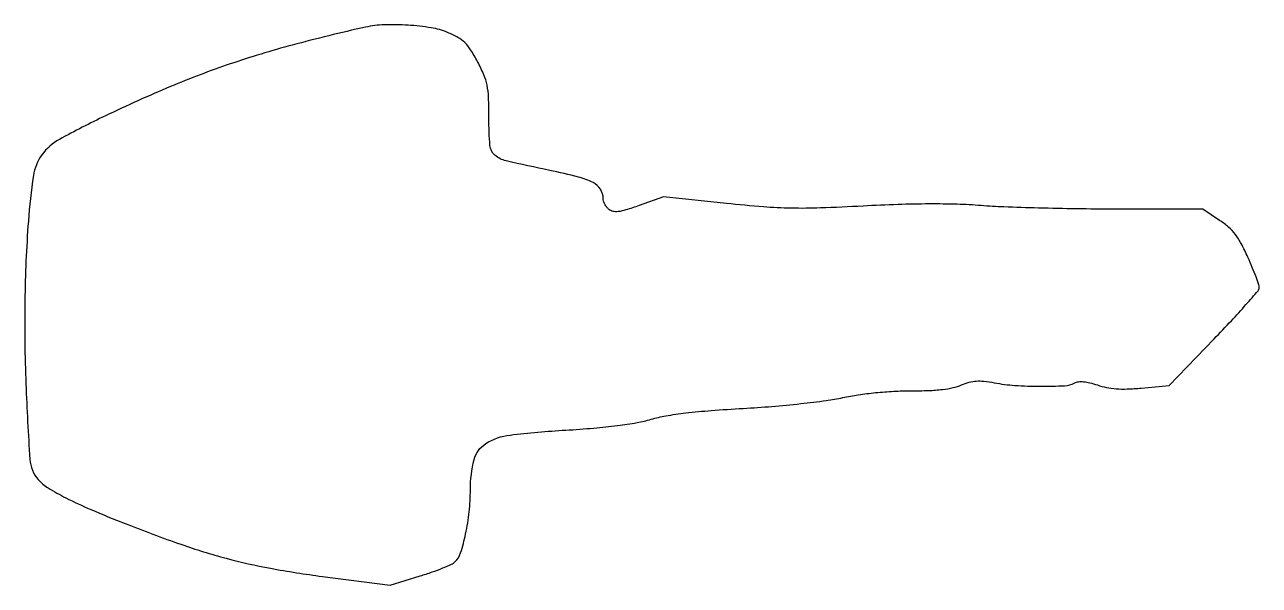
# Model space of a CAD drawing. Extents: x 0 to 335, y 0 to 152.
import ezdxf

# ---------------------------------------------------------------- set-up
doc = ezdxf.new("R2010")
doc.units = 0

msp = doc.modelspace()

# ---------------------------------------------------------------- linework, layer by layer
msp.add_lwpolyline([(92.5, 151.325222, 0.010825), (72.66617, 146.481568, 0.016784), (55.805567, 141.363018, 0.01723), (39.65143, 135.231607, 0.012293), (22, 127.310789, 0.013399), (9.532434, 120.92767, 0.110166), (4.762803, 116.749204, 0.122107), (2.45085, 111.107292, 0.017952), (1.085015, 98.740792, 0.015045), (0.13689, 77.212981, 0.013117), (0.414501, 54.656865, 0.007546), (1.511371, 34.224856, 0.163723), (3.783873, 28.747714, 0.075229), (6.460989, 26.480127, 0.021072), (11.259071, 23.79343, 0.016447), (18.033608, 20.641916, 0.006838), (27.371358, 16.816075, 0.009655), (42.471528, 11.203397, 0.018796), (54.755737, 7.417239, 0.020054), (66.753924, 4.718016, 0.012839), (80.867904, 2.505326), (99.235807, 0.107106), (107.367904, 2.64525, 0.008625), (110.576836, 3.707886, 0.011029), (113.491944, 4.802117, 0.009073), (115.880561, 5.810018, 0.086689), (116.796162, 6.423573, 0.125353), (118.335181, 8.88895, 0.024504), (119.689544, 13.987127, 0.025647), (120.657907, 20.011493, 0.026636), (120.988131, 26.027494, -0.061018), (121.997306, 34.159934, -0.19434), (125.157827, 38.501593, -0.11071), (131.752077, 40.813009, -0.014069), (146.840546, 42.151526, 0.006294), (154.441779, 42.706878, 0.010107), (160.905266, 43.392825, 0.011767), (166.178889, 44.187031, 0.028764), (170, 45.083822, -0.029744), (173.990611, 46.01215, -0.012782), (179.404186, 46.794534, -0.010288), (186.295568, 47.467825, -0.005203), (195, 48.046736, 0.006479), (202.766792, 48.583187, 0.006297), (210.591328, 49.324902, 0.006351), (217.486964, 50.155015, 0.020896), (222, 50.949668, -0.017074), (226.171315, 51.717056, -0.012013), (230.90635, 52.306091, -0.011752), (235.810702, 52.680701, -0.013546), (240.5, 52.800966, 0.009639), (245.25502, 52.885745, 0.019438), (248.992529, 53.170253, 0.024595), (251.935184, 53.657303, 0.048746), (254.185298, 54.37962, -0.032703), (256.29228, 55.131234, -0.052322), (258.17238, 55.459237, -0.045392), (260.261399, 55.412126, -0.01854), (263.071788, 54.986386, 0.030103), (268.659204, 54.27162, 0.016262), (275.593347, 54.032119, 0.012439), (282.139397, 54.181864, 0.111369), (284.892787, 54.942622, -0.095571), (285.93842, 55.267028, -0.050591), (287.300903, 55.279526, -0.039452), (288.987122, 54.98871, -0.020539), (291.032967, 54.376598, 0.033523), (293.52235, 53.701633, 0.032205), (296.113233, 53.35404, 0.026701), (299.129819, 53.307021, 0.013186), (302.955921, 53.552896), (310.5, 54.237838), (322.711204, 66.868919, 0.004439), (327.394165, 71.799754, 0.006842), (331.346764, 76.154222, 0.00273), (334.645146, 79.930778, 0.171967), (334.961204, 80.741199, 0.091422), (334.840142, 81.536345, 0.006356), (334.069061, 83.674313, 0.00886), (333.065839, 86.211261, 0.006544), (331.869641, 88.983309, 0.016274), (330.064096, 92.692474, 0.042124), (328.460612, 95.195454, 0.050179), (326.63977, 97.133482, 0.032828), (324.198196, 98.99211), (319.657111, 102), (295.578555, 102.023682, -0.003393), (285.479859, 102.102148, -0.003077), (275.048076, 102.318218, -0.00308), (265.714162, 102.626564, -0.009867), (259.5, 102.993102, 0.012662), (253.025781, 103.338675, 0.008078), (245.486178, 103.428014, 0.007206), (236.965818, 103.268518, 0.005249), (227.5, 102.8553, -0.004649), (215.968907, 102.338066, -0.01359), (208.008378, 102.271603, -0.014821), (200.439366, 102.638749, -0.006453), (190.414389, 103.553677), (173.328777, 105.335594), (166.717211, 103.001514, -0.008863), (163.133789, 101.807458, -0.044172), (161.064682, 101.354246, -0.085217), (159.667649, 101.413904, -0.120585), (158.552822, 101.956161, -0.05602), (157.958586, 102.573727, -0.043324), (157.456142, 103.361713, -0.044495), (157.113015, 104.191488, -0.075939), (157, 104.931315, 0.146056), (156.26369, 107.398187, 0.127833), (154.263776, 109.211087, 0.058873), (150.280173, 110.730986, 0.010496), (142.5, 112.518951, -0.005285), (130.687971, 115.104185, -0.120586), (127.610924, 116.65196, -0.199721), (126.279028, 119.27087, -0.019058), (126, 126.588584, 0.008602), (125.90089, 132.349141, 0.040813), (125.519485, 135.622707, 0.052554), (124.654158, 138.394716, 0.020528), (122.912314, 142.013138, 0.01843), (121.039711, 145.234591, 0.059365), (119.479948, 147.155558, 0.066595), (117.613279, 148.537319, 0.027597), (114.778961, 149.903116, 0.058902), (110.338995, 151.16159, 0.023701), (104.062191, 151.862065, 0.023865), (97.604837, 151.965553, 0.046578)], format="xyb", close=True)

doc.saveas('drawing.dxf')
